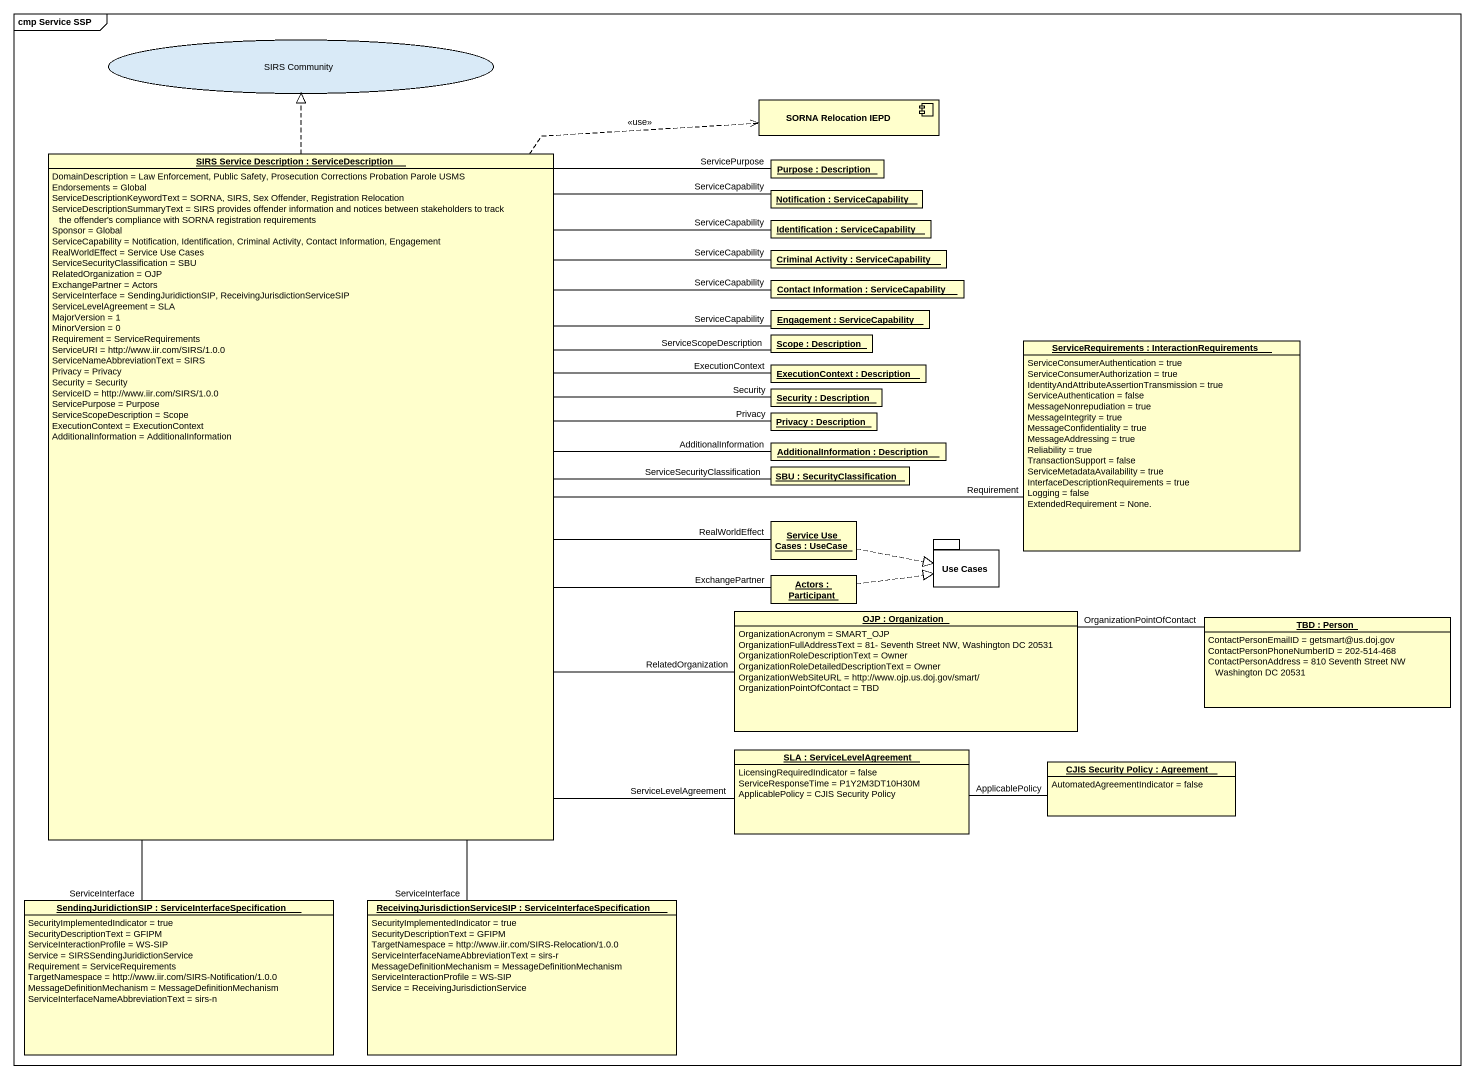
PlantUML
@startuml
mainframe cmp Service SSP
allowmixing
hide circle
hide empty members
usecase "SIRS Community" as SIRS_Community
component "SORNA Relocation IEPD" as SORNA_Relocation_IEPD
object "SIRS Service Description : ServiceDescription" as SIRS_Service_Description {
  DomainDescription = Law Enforcement, Public Safety, Prosecution Corrections Probation Parole USMS
  Endorsements = Global
  ServiceDescriptionKeywordText = SORNA, SIRS, Sex Offender, Registration Relocation
  ServiceDescriptionSummaryText = SIRS provides offender information and notices between stakeholders to track the offender's compliance with SORNA registration requirements
  Sponsor = Global
  ServiceCapability = Notification, Identification, Criminal Activity, Contact Information, Engagement
  RealWorldEffect = Service Use Cases
  ServiceSecurityClassification = SBU
  RelatedOrganization = OJP
  ExchangePartner = Actors
  ServiceInterface = SendingJuridictionSIP, ReceivingJurisdictionServiceSIP
  ServiceLevelAgreement = SLA
  MajorVersion = 1
  MinorVersion = 0
  Requirement = ServiceRequirements
  ServiceURI = http://www.iir.com/SIRS/1.0.0
  ServiceNameAbbreviationText = SIRS
  Privacy = Privacy
  Security = Security
  ServiceID = http://www.iir.com/SIRS/1.0.0
  ServicePurpose = Purpose
  ServiceScopeDescription = Scope
  ExecutionContext = ExecutionContext
  AdditionalInformation = AdditionalInformation
}
object "Purpose : Description" as Purpose
object "Identification : ServiceCapability" as Identification
object "Notification : ServiceCapability" as Notification
object "Criminal Activity : ServiceCapability" as Criminal_Activity
object "Contact Information : ServiceCapability" as Contact_Information
object "Scope : Description" as Scope
object "Engagement : ServiceCapability" as Engagement
object "ExecutionContext : Description" as ExecutionContext
object "ServiceRequirements : InteractionRequirements" as ServiceRequirements {
  ServiceConsumerAuthentication = true
  ServiceConsumerAuthorization = true
  IdentityAndAttributeAssertionTransmission = true
  ServiceAuthentication = false
  MessageNonrepudiation = true
  MessageIntegrity = true
  MessageConfidentiality = true
  MessageAddressing = true
  Reliability = true
  TransactionSupport = false
  ServiceMetadataAvailability = true
  InterfaceDescriptionRequirements = true
  Logging = false
  ExtendedRequirement = None.
}
object "Privacy : Description" as Privacy
object "Security : Description" as Security
object "AdditionalInformation : Description" as AdditionalInformation
object "SBU : SecurityClassification" as SBU
object "Service Use Cases : UseCase" as Service_Use_Cases
package "Use Cases" as Use_Cases {
}
object "Actors : Participant" as Actors
object "OJP : Organization" as OJP {
  OrganizationAcronym = SMART_OJP
  OrganizationFullAddressText = 81- Seventh Street NW, Washington DC 20531
  OrganizationRoleDescriptionText = Owner
  OrganizationRoleDetailedDescriptionText = Owner
  OrganizationWebSiteURL = http://www.ojp.us.doj.gov/smart/
  OrganizationPointOfContact = TBD
}
object "TBD : Person" as TBD {
  ContactPersonEmailID = getsmart@us.doj.gov
  ContactPersonPhoneNumberID = 202-514-468
  ContactPersonAddress = 810 Seventh Street NW Washington DC 20531
}
object "SLA : ServiceLevelAgreement" as SLA {
  LicensingRequiredIndicator = false
  ServiceResponseTime = P1Y2M3DT10H30M
  ApplicablePolicy = CJIS Security Policy
}
object "CJIS Security Policy : Agreement" as CJIS_Security_Policy {
  AutomatedAgreementIndicator = false
}
object "SendingJuridictionSIP : ServiceInterfaceSpecification" as SendingJuridictionSIP {
  SecurityImplementedIndicator = true
  SecurityDescriptionText = GFIPM
  ServiceInteractionProfile = WS-SIP
  Service = SIRSSendingJuridictionService
  Requirement = ServiceRequirements
  TargetNamespace = http://www.iir.com/SIRS-Notification/1.0.0
  MessageDefinitionMechanism = MessageDefinitionMechanism
  ServiceInterfaceNameAbbreviationText = sirs-n
}
object "ReceivingJurisdictionServiceSIP : ServiceInterfaceSpecification" as ReceivingJurisdictionService {
  SecurityImplementedIndicator = true
  SecurityDescriptionText = GFIPM
  TargetNamespace = http://www.iir.com/SIRS-Relocation/1.0.0
  ServiceInterfaceNameAbbreviationText = sirs-r
  MessageDefinitionMechanism = MessageDefinitionMechanism
  ServiceInteractionProfile = WS-SIP
  Service = ReceivingJurisdictionService
}
SIRS_Service_Description .up.|> SIRS_Community
SIRS_Service_Description .up.> SORNA_Relocation_IEPD : <<use>>
SIRS_Service_Description -right- Identification : ServiceCapability
SIRS_Service_Description -right- Notification : ServiceCapability
SIRS_Service_Description -right- Criminal_Activity : ServiceCapability
SIRS_Service_Description -right- Contact_Information : ServiceCapability
SIRS_Service_Description -right- Engagement : ServiceCapability
SIRS_Service_Description -right- Service_Use_Cases : RealWorldEffect
SIRS_Service_Description -right- Actors : ExchangePartner
SIRS_Service_Description -right- OJP : RelatedOrganization
SIRS_Service_Description -right- SLA : ServiceLevelAgreement
SIRS_Service_Description -- SendingJuridictionSIP : ServiceInterface
SIRS_Service_Description -- ReceivingJurisdictionService : ServiceInterface
Purpose -- SIRS_Service_Description : ServicePurpose
Scope -left- SIRS_Service_Description : ServiceScopeDescription
ExecutionContext -left- SIRS_Service_Description : ExecutionContext
ServiceRequirements -left- SIRS_Service_Description : Requirement
Privacy -left- SIRS_Service_Description : Privacy
Security -left- SIRS_Service_Description : Security
AdditionalInformation -left- SIRS_Service_Description : AdditionalInformation
SBU -left- SIRS_Service_Description : ServiceSecurityClassification
Service_Use_Cases .right.|> Use_Cases
Actors .right.|> Use_Cases
OJP -right- TBD : OrganizationPointOfContact
CJIS_Security_Policy -left- SLA : ApplicablePolicy
@enduml
